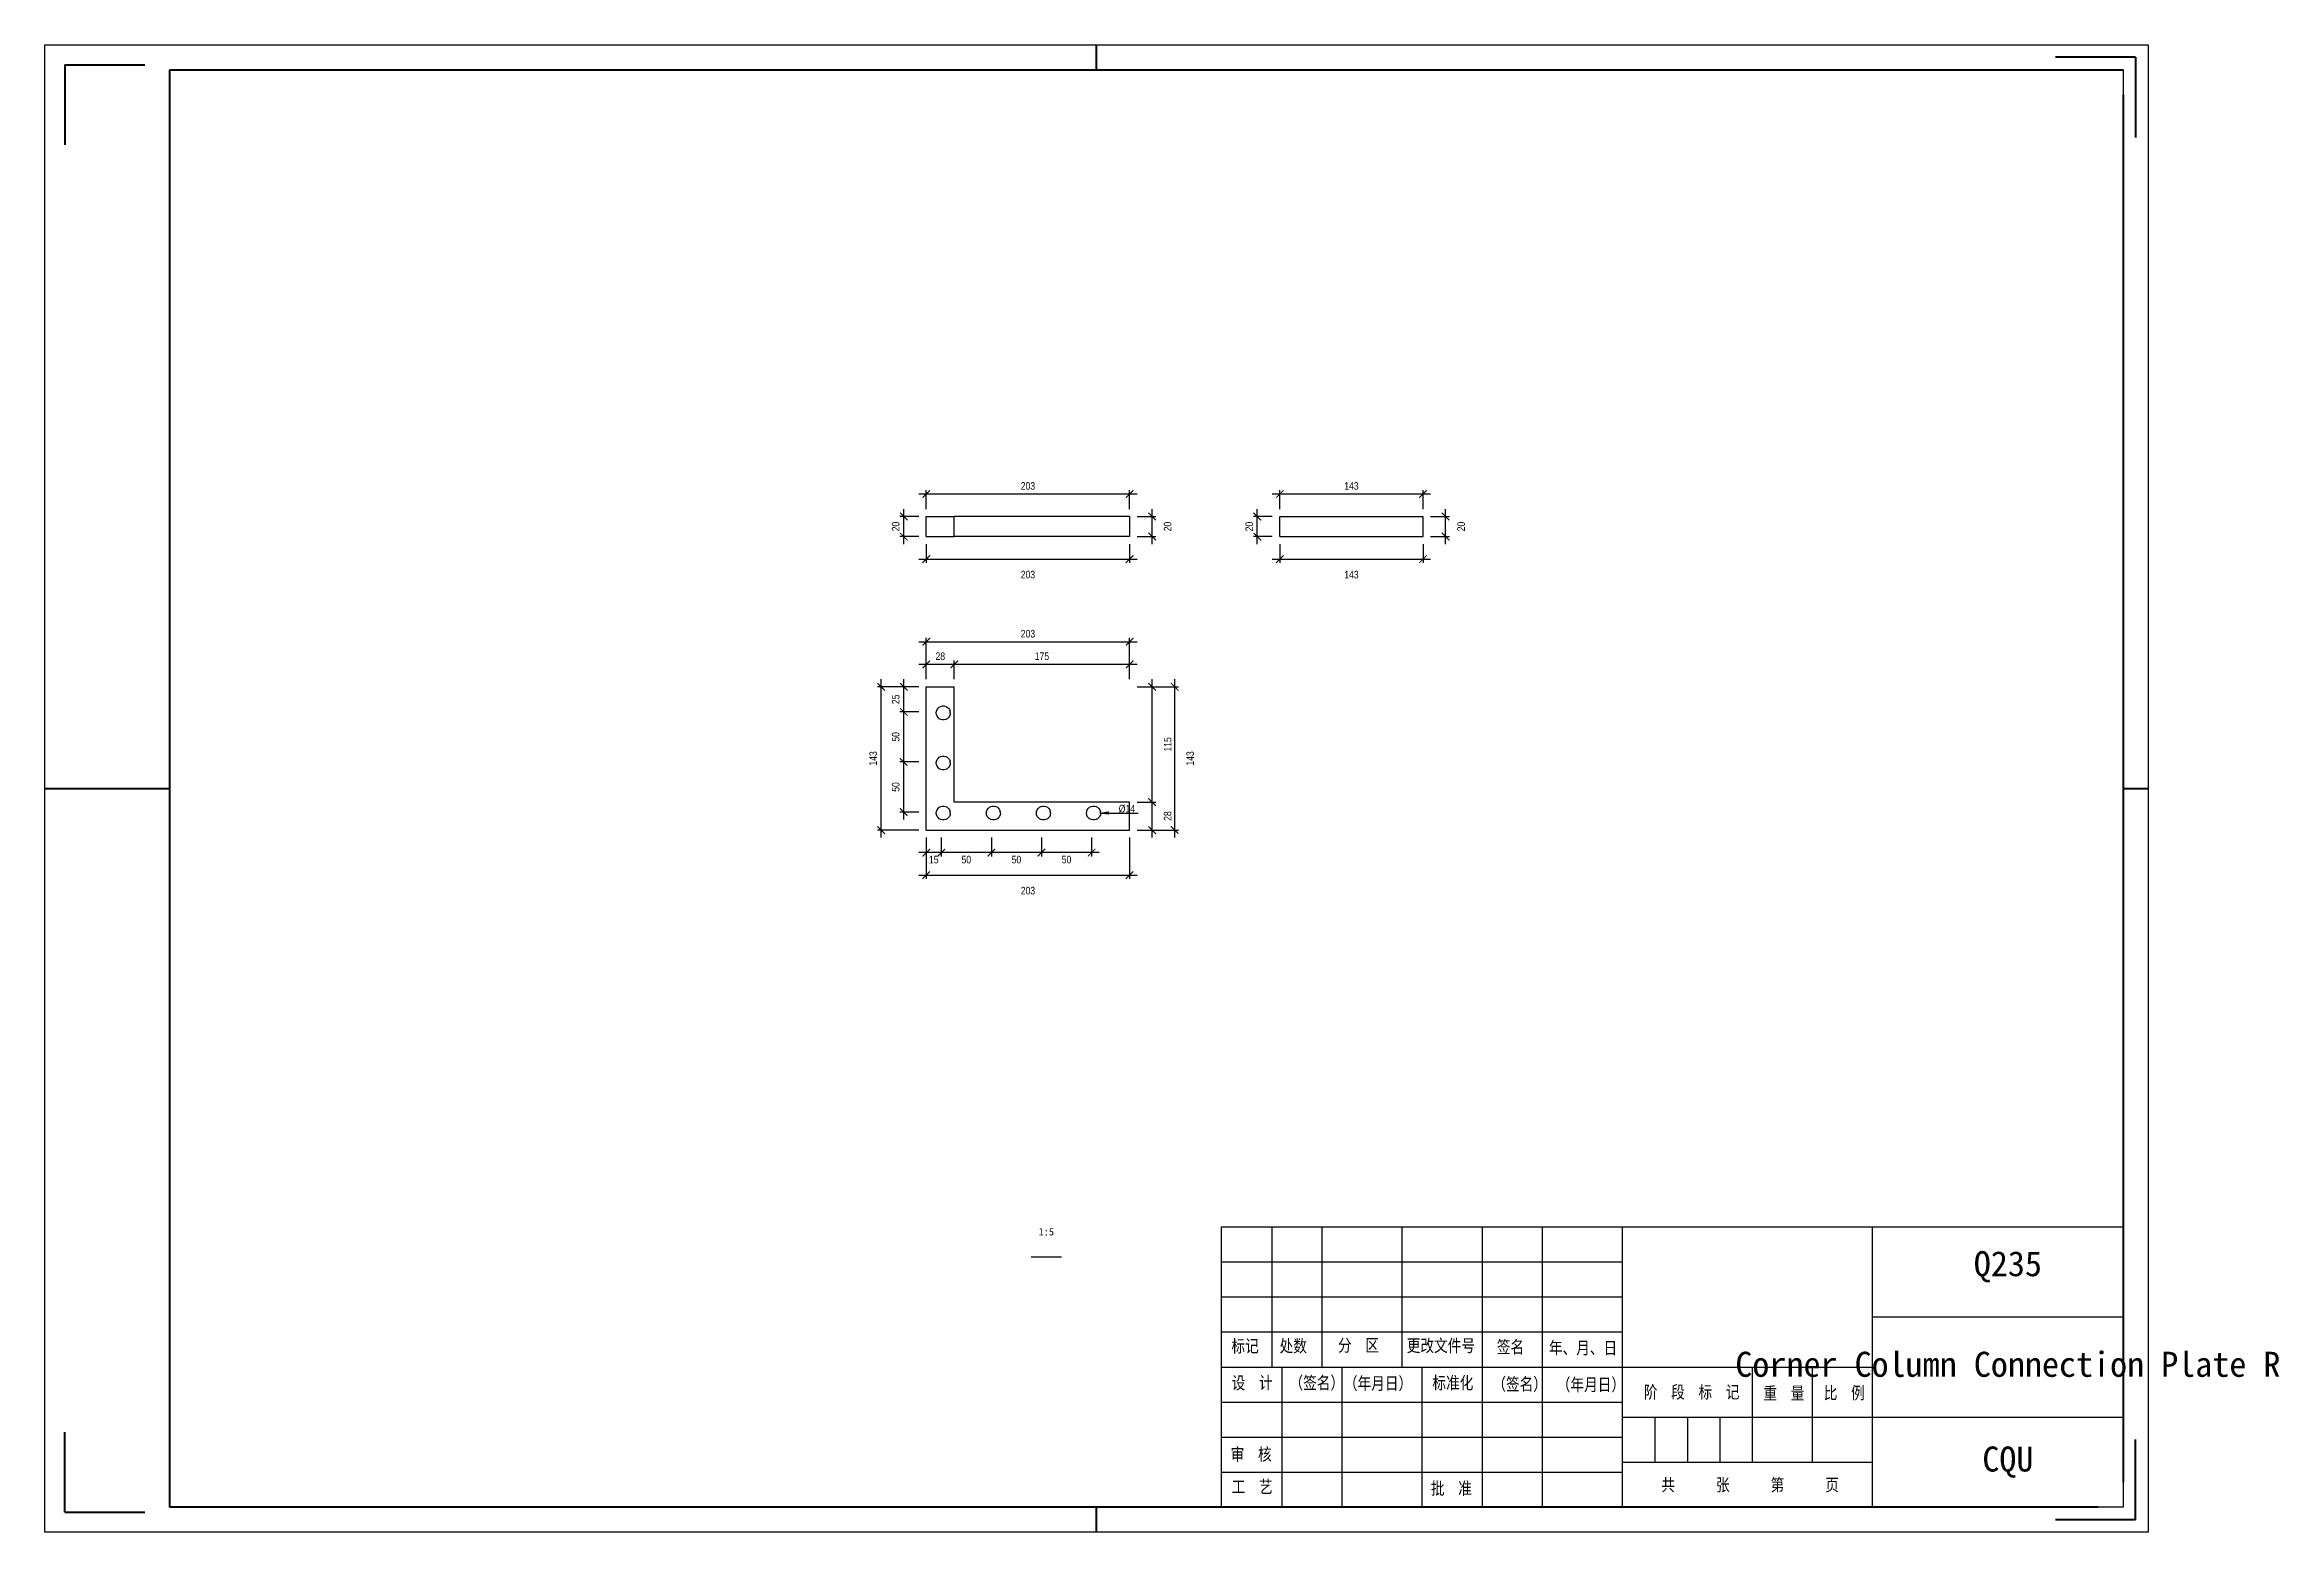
# Model space of a CAD drawing. Header units: millimetres. Extents: x 0 to 1925, y 0 to 4345.
# Drawn here: x 0 to 446.2, y 367 to 664 of the extents above; entities that cross this region are included whole.
import ezdxf

# ---------------------------------------------------------------- set-up
doc = ezdxf.new("R2010")
doc.units = ezdxf.units.MM
doc.layers.add('总内框线', color=7, linetype='Continuous', lineweight=50)
doc.layers.add('总外框线', color=7, linetype='Continuous', lineweight=30)
doc.styles.add('OpenSansCondensed-Light', font='OpenSansCondensed-Light.ttf')
doc.styles.add('陈杰（2）', font='gbenor.shx', dxfattribs={"width": 0.8, "bigfont": 'gbcbig.shx'})
doc.dimstyles.new('EZ_RADIUS', dxfattribs={"dimtxt": 0.25, "dimasz": 0.25, "dimexe": 0.375, "dimexo": 0.125, "dimgap": 0.1, "dimtad": 1, "dimlfac": 100, "dimzin": 12, "dimdsep": 46, "dimtxsty": 'OpenSansCondensed-Light', "dimblk": 'CLOSEDBLANK', "dimcen": 0, "dimazin": 3, "dimtfac": 0.5, "dimtofl": 0, "dimtmove": 1, "dimatfit": 3, "dimarcsym": 0})
doc.dimstyles.new('EZDXF', dxfattribs={"dimtxt": 0.25, "dimasz": 0.175, "dimexe": 0.375, "dimexo": 0.125, "dimgap": 0.1, "dimtad": 1, "dimlfac": 100, "dimzin": 12, "dimdsep": 46, "dimtxsty": 'OpenSansCondensed-Light', "dimblk": 'ARCHTICK', "dimcen": 2.5, "dimazin": 3, "dimtfac": 0.5, "dimtmove": 2, "dimatfit": 3, "dimarcsym": 0})

# ---------------------------------------------------------------- blocks, each defined once
blk = doc.blocks.new('_ARCHTICK')
at = {"color": 0, "linetype": 'ByBlock', "const_width": 0.15}
blk.add_lwpolyline([(-0.5, -0.5), (0.5, 0.5)], dxfattribs=at)
blk = doc.blocks.new('_CLOSED')
at = {"color": 0, "linetype": 'ByBlock'}
blk.add_line((0, 0), (-1, 0), dxfattribs=at)
blk.add_lwpolyline([(-1, 0.16), (0, 0), (-1, -0.16)], close=True, dxfattribs=at)
blk = doc.blocks.new('*D72')
at = {"transparency": 16777216}
for p, q in [((212.33, 510.6), (213.83, 510.6)), ((213.83, 510.6), (218.33, 510.6))]:
    blk.add_line(p, q, dxfattribs=at)
at = {"layer": 'Defpoints', "transparency": 16777216}
for p in [(209.43, 510.6), (210.83, 510.6)]:
    blk.add_point(p, dxfattribs=at)
at = {"transparency": 16777216, "xscale": 1.5, "yscale": 1.5, "rotation": 180.0000000000002}
blk.add_blockref('_CLOSED', (210.83, 510.6), dxfattribs=at)
at = {"transparency": 16777216, "insert": (216.08, 511.45), "char_height": 1.5, "attachment_point": 5, "style": 'OpenSansCondensed-Light'}
blk.add_mtext('%%c14', dxfattribs=at)

msp = doc.modelspace()

# ---------------------------------------------------------------- linework, layer by layer
for p, q in [((415, 659), (415, 474)), ((176.02901, 565.8), (176.02901, 569.8)), ((176.02901, 569.8), (181.62901, 569.8)), ((181.62901, 565.8), (181.62901, 569.8)), ((216.62901, 569.8), (181.62901, 569.8)), ((216.62901, 569.8), (216.62901, 565.8)), ((246.62901, 565.8), (246.62901, 569.8)), ((246.62901, 569.8), (275.22901, 569.8)), ((275.22901, 565.8), (275.22901, 569.8)), ((176.02901, 565.8), (181.62901, 565.8)), ((216.62901, 565.8), (181.62901, 565.8)), ((246.62901, 565.8), (275.22901, 565.8)), ((176.02901, 535.8), (181.62901, 535.8)), ((176.02901, 507.2), (176.02901, 535.8)), ((181.62901, 512.8), (181.62901, 535.8)), ((178.06901, 530.94), (178.18901, 531.26)), ((178.18901, 531.26), (178.38901, 531.52)), ((178.38901, 531.52), (178.62901, 531.76)), ((178.62901, 531.76), (178.92901, 531.9)), ((178.92901, 531.9), (179.26901, 531.98)), ((179.26901, 531.98), (179.58901, 531.98)), ((179.58901, 531.98), (179.92901, 531.9)), ((179.92901, 531.9), (180.22901, 531.76)), ((180.22901, 531.76), (180.46901, 531.52)), ((180.46901, 531.52), (180.66901, 531.26)), ((180.66901, 531.26), (180.78901, 530.94)), ((178.02901, 530.6), (178.06901, 530.94)), ((178.06901, 530.26), (178.02901, 530.6)), ((178.18901, 529.94), (178.06901, 530.26)), ((178.38901, 529.68), (178.18901, 529.94)), ((178.62901, 529.44), (178.38901, 529.68)), ((178.92901, 529.3), (178.62901, 529.44)), ((179.26901, 529.22), (178.92901, 529.3)), ((179.58901, 529.22), (179.26901, 529.22)), ((179.92901, 529.3), (179.58901, 529.22)), ((180.22901, 529.44), (179.92901, 529.3)), ((180.46901, 529.68), (180.22901, 529.44)), ((180.66901, 529.94), (180.46901, 529.68)), ((180.78901, 530.26), (180.66901, 529.94)), ((180.82901, 530.6), (180.78901, 530.94)), ((180.82901, 530.6), (180.78901, 530.26)), ((178.02901, 520.6), (178.06901, 520.94)), ((178.06901, 520.26), (178.02901, 520.6)), ((178.06901, 520.94), (178.18901, 521.26)), ((178.18901, 519.94), (178.06901, 520.26)), ((178.18901, 521.26), (178.38901, 521.52)), ((178.38901, 519.68), (178.18901, 519.94)), ((178.38901, 521.52), (178.62901, 521.76)), ((178.62901, 519.44), (178.38901, 519.68)), ((178.62901, 521.76), (178.92901, 521.9)), ((178.92901, 519.3), (178.62901, 519.44)), ((178.92901, 521.9), (179.26901, 521.98)), ((179.26901, 519.22), (178.92901, 519.3)), ((179.26901, 521.98), (179.58901, 521.98)), ((179.58901, 519.22), (179.26901, 519.22)), ((179.58901, 521.98), (179.92901, 521.9)), ((179.92901, 519.3), (179.58901, 519.22)), ((179.92901, 521.9), (180.22901, 521.76)), ((180.22901, 519.44), (179.92901, 519.3)), ((180.22901, 521.76), (180.46901, 521.52)), ((180.46901, 519.68), (180.22901, 519.44)), ((180.46901, 521.52), (180.66901, 521.26)), ((180.66901, 519.94), (180.46901, 519.68)), ((180.66901, 521.26), (180.78901, 520.94)), ((180.78901, 520.26), (180.66901, 519.94)), ((180.82901, 520.6), (180.78901, 520.94)), ((180.82901, 520.6), (180.78901, 520.26)), ((178.02901, 510.6), (178.06901, 510.94)), ((178.06901, 510.26), (178.02901, 510.6)), ((178.06901, 510.94), (178.18901, 511.26)), ((178.18901, 509.94), (178.06901, 510.26)), ((178.18901, 511.26), (178.38901, 511.52)), ((178.38901, 509.68), (178.18901, 509.94)), ((178.38901, 511.52), (178.62901, 511.76)), ((178.62901, 509.44), (178.38901, 509.68)), ((178.62901, 511.76), (178.92901, 511.9)), ((178.92901, 509.3), (178.62901, 509.44)), ((178.92901, 511.9), (179.26901, 511.98)), ((179.26901, 509.22), (178.92901, 509.3)), ((179.26901, 511.98), (179.58901, 511.98)), ((179.58901, 509.22), (179.26901, 509.22)), ((179.58901, 511.98), (179.92901, 511.9)), ((179.92901, 509.3), (179.58901, 509.22)), ((179.92901, 511.9), (180.22901, 511.76)), ((180.22901, 509.44), (179.92901, 509.3)), ((180.22901, 511.76), (180.46901, 511.52)), ((180.46901, 509.68), (180.22901, 509.44)), ((180.46901, 511.52), (180.66901, 511.26)), ((180.66901, 509.94), (180.46901, 509.68)), ((180.66901, 511.26), (180.78901, 510.94)), ((180.78901, 510.26), (180.66901, 509.94)), ((180.82901, 510.6), (180.78901, 510.94)), ((180.82901, 510.6), (180.78901, 510.26)), ((216.62901, 512.8), (181.62901, 512.8)), ((188.02901, 510.6), (188.06901, 510.94)), ((188.06901, 510.26), (188.02901, 510.6)), ((188.06901, 510.94), (188.18901, 511.26)), ((188.18901, 509.94), (188.06901, 510.26)), ((188.18901, 511.26), (188.38901, 511.52)), ((188.38901, 509.68), (188.18901, 509.94)), ((188.38901, 511.52), (188.62901, 511.76)), ((188.62901, 509.44), (188.38901, 509.68)), ((188.62901, 511.76), (188.92901, 511.9)), ((188.92901, 509.3), (188.62901, 509.44)), ((188.92901, 511.9), (189.26901, 511.98)), ((189.26901, 509.22), (188.92901, 509.3)), ((189.26901, 511.98), (189.58901, 511.98)), ((189.58901, 509.22), (189.26901, 509.22)), ((189.58901, 511.98), (189.92901, 511.9)), ((189.92901, 509.3), (189.58901, 509.22)), ((189.92901, 511.9), (190.22901, 511.76)), ((190.22901, 509.44), (189.92901, 509.3)), ((190.22901, 511.76), (190.46901, 511.52)), ((190.46901, 509.68), (190.22901, 509.44)), ((190.46901, 511.52), (190.66901, 511.26)), ((190.66901, 509.94), (190.46901, 509.68)), ((190.66901, 511.26), (190.78901, 510.94)), ((190.78901, 510.26), (190.66901, 509.94)), ((190.82901, 510.6), (190.78901, 510.94)), ((190.82901, 510.6), (190.78901, 510.26)), ((198.02901, 510.6), (198.06901, 510.94)), ((198.06901, 510.26), (198.02901, 510.6)), ((198.06901, 510.94), (198.18901, 511.26)), ((198.18901, 509.94), (198.06901, 510.26)), ((198.18901, 511.26), (198.38901, 511.52)), ((198.38901, 509.68), (198.18901, 509.94)), ((198.38901, 511.52), (198.62901, 511.76)), ((198.62901, 509.44), (198.38901, 509.68)), ((198.62901, 511.76), (198.92901, 511.9)), ((198.92901, 509.3), (198.62901, 509.44)), ((198.92901, 511.9), (199.26901, 511.98)), ((199.26901, 509.22), (198.92901, 509.3)), ((199.26901, 511.98), (199.58901, 511.98)), ((199.58901, 509.22), (199.26901, 509.22)), ((199.58901, 511.98), (199.92901, 511.9)), ((199.92901, 509.3), (199.58901, 509.22)), ((199.92901, 511.9), (200.22901, 511.76)), ((200.22901, 509.44), (199.92901, 509.3)), ((200.22901, 511.76), (200.46901, 511.52)), ((200.46901, 509.68), (200.22901, 509.44)), ((200.46901, 511.52), (200.66901, 511.26)), ((200.66901, 509.94), (200.46901, 509.68)), ((200.66901, 511.26), (200.78901, 510.94)), ((200.78901, 510.26), (200.66901, 509.94)), ((200.82901, 510.6), (200.78901, 510.94)), ((200.82901, 510.6), (200.78901, 510.26)), ((208.02901, 510.6), (208.06901, 510.94)), ((208.06901, 510.26), (208.02901, 510.6)), ((208.06901, 510.94), (208.18901, 511.26)), ((208.18901, 509.94), (208.06901, 510.26)), ((208.18901, 511.26), (208.38901, 511.52)), ((208.38901, 509.68), (208.18901, 509.94)), ((208.38901, 511.52), (208.62901, 511.76)), ((208.62901, 509.44), (208.38901, 509.68)), ((208.62901, 511.76), (208.92901, 511.9)), ((208.92901, 509.3), (208.62901, 509.44)), ((208.92901, 511.9), (209.26901, 511.98)), ((209.26901, 509.22), (208.92901, 509.3)), ((209.26901, 511.98), (209.58901, 511.98)), ((209.58901, 509.22), (209.26901, 509.22)), ((209.58901, 511.98), (209.92901, 511.9)), ((209.92901, 509.3), (209.58901, 509.22)), ((209.92901, 511.9), (210.22901, 511.76)), ((210.22901, 509.44), (209.92901, 509.3)), ((210.22901, 511.76), (210.46901, 511.52)), ((210.46901, 509.68), (210.22901, 509.44)), ((210.46901, 511.52), (210.66901, 511.26)), ((210.66901, 509.94), (210.46901, 509.68)), ((210.66901, 511.26), (210.78901, 510.94)), ((210.78901, 510.26), (210.66901, 509.94)), ((210.82901, 510.6), (210.78901, 510.94)), ((210.82901, 510.6), (210.78901, 510.26)), ((216.62901, 507.2), (216.62901, 512.8)), ((176.02901, 507.2), (216.62901, 507.2)), ((235, 428), (415, 428)), ((235, 372), (235, 428)), ((245, 428), (245, 400)), ((255, 428), (255, 400)), ((271, 428), (271, 400)), ((287, 428), (287, 400)), ((299, 428), (299, 372)), ((315, 428), (315, 372)), ((365, 372), (365, 428)), ((415, 428), (415, 372)), ((197, 422), (203, 422)), ((235, 421), (315, 421)), ((235, 414), (315, 414)), ((235, 407), (315, 407)), ((365, 410), (415, 410)), ((235, 400), (365, 400)), ((247, 400), (247, 372)), ((259, 400), (259, 372)), ((275, 400), (275, 372)), ((287, 400), (287, 372)), ((341, 381), (341, 400)), ((353, 381), (353, 400)), ((235, 393), (315, 393)), ((315, 390), (365, 390)), ((321.5, 390), (321.5, 381)), ((328, 390), (328, 381)), ((334.5, 390), (334.5, 381)), ((365, 390), (415, 390)), ((235, 386), (315, 386)), ((315, 381), (365, 381)), ((235, 379), (315, 379)), ((415, 372), (235, 372))]:
    msp.add_line(p, q)
at = {"layer": '总内框线'}
for p, q in [((210, 659), (210, 664)), ((417.5, 661.5), (401.5, 661.5)), ((417.5, 661.5), (417.5, 645.5)), ((4, 660), (4, 644)), ((4, 660), (20, 660)), ((25, 372), (25, 659)), ((25, 659), (415, 659)), ((415, 654), (415, 377)), ((0, 515.5), (25, 515.5)), ((415, 515.5), (420, 515.5)), ((4, 371), (4, 387)), ((417.5, 369.5), (417.5, 385.5)), ((4, 371), (20, 371)), ((410, 372), (25, 372)), ((210, 367), (210, 372)), ((417.5, 369.5), (401.5, 369.5))]:
    msp.add_line(p, q, dxfattribs=at)
at = {"layer": '总外框线'}
for p, q in [((0, 367), (0, 664)), ((0, 664), (420, 664)), ((420, 664), (420, 367)), ((420, 367), (0, 367))]:
    msp.add_line(p, q, dxfattribs=at)

# ---------------------------------------------------------------- texts
at = {"attachment_point": 5}
for s, insert, char_height in [('1:5', (200, 427), 1.5), ('Q235', (392, 420), 5), ('Corner Column Connection Plate R', (392, 400.5), 5), ('CQU', (392, 381), 5)]:
    msp.add_mtext(s, dxfattribs=dict(at, insert=insert, char_height=char_height))
at = {"char_height": 2.5, "width": 93.0192856, "attachment_point": 1, "style": '陈杰（2）'}
for s, insert in [('{\\fSimSun|b0|i0|c134|p2;标记}', (236.95482, 405.44053)), ('{\\fSimSun|b0|i0|c134|p2;处数}', (246.57596, 405.45543)), ('{\\fSimSun|b0|i0|c134|p2;分\u3000区}', (258.23692, 405.57959)), ('{\\fSimSun|b0|i0|c134|p2;更改文件号}', (271.97169, 405.52496)), ('{\\fSimSun|b0|i0|c134|p2;签名}', (289.95608, 405.2667)), ('{\\fSimSun|b0|i0|c134|p2;年、月、日}', (300.35064, 405.07301)), ('{\\fSimSun|b0|i0|c134|p2;设\u3000计}', (237.01432, 398.10007)), ('{\\fSimSun|b0|i0|c134|p2;（签名）}', (248.55629, 398.10007)), ('{\\fSimSun|b0|i0|c134|p2;\u3000（年月日）}', (256.68156, 397.98584)), ('{\\fSimSun|b0|i0|c134|p2;标准化}', (277.08823, 398.08517)), ('{\\fSimSun|b0|i0|c134|p2;（签名）}', (289.05516, 397.83685)), ('{\\fSimSun|b0|i0|c134|p2;（年月日）}', (301.923, 397.73752)), ('{\\fSimSun|b0|i0|c134|p2;阶\u3000段\u3000标\u3000记}', (319.30395, 396.25254)), ('{\\fSimSun|b0|i0|c134|p2;重\u3000量}', (343.18681, 396.02408)), ('{\\fSimSun|b0|i0|c134|p2;比\u3000例}', (355.23873, 396.09361)), ('{\\fSimSun|b0|i0|c134|p2;审\u3000核}', (236.81034, 383.83138)), ('{\\fSimSun|b0|i0|c134|p2;工\u3000艺}', (237.01432, 377.34515)), ('{\\fSimSun|b0|i0|c134|p2;批\u3000准}', (276.78226, 377.0273)), ('{\\fSimSun|b0|i0|c134|p2;共\u3000\u3000\u3000张\u3000\u3000\u3000第\u3000\u3000\u3000页}', (322.79713, 377.72757))]:
    msp.add_mtext(s, dxfattribs=dict(at, insert=insert))

# ---------------------------------------------------------------- dimensions: what is measured, and where the dimension line sits
for base, p1, p2, location, override in [((176.02901, 574.3), (176.02901, 569.8), (216.62901, 569.8), (196.32901, 575.9), {"dimtxt": 1.5, "dimasz": 1.5, "dimexe": 0.75, "dimexo": 1.5, "dimtad": 1, "dimlfac": 5, "dimblk": 'ARCHTICK', "dimsah": 0, "dimtsz": 0, "dimdle": 1.5, "dimtmove": 2}), ((246.62901, 574.3), (246.62901, 569.8), (275.22901, 569.8), (260.92901, 575.9), {"dimtxt": 1.5, "dimasz": 1.5, "dimexe": 0.75, "dimexo": 1.5, "dimtad": 1, "dimlfac": 5, "dimblk": 'ARCHTICK', "dimsah": 0, "dimtsz": 0, "dimdle": 1.5, "dimtmove": 2}), ((176.02901, 561.3), (176.02901, 565.8), (216.62901, 565.8), (196.32901, 558.2), {"dimtxt": 1.5, "dimasz": 1.5, "dimexe": 0.75, "dimexo": 1.5, "dimtad": 4, "dimlfac": 5, "dimblk": 'ARCHTICK', "dimsah": 0, "dimtsz": 0, "dimdle": 1.5, "dimtmove": 2}), ((246.62901, 561.3), (246.62901, 565.8), (275.22901, 565.8), (260.92901, 558.2), {"dimtxt": 1.5, "dimasz": 1.5, "dimexe": 0.75, "dimexo": 1.5, "dimtad": 4, "dimlfac": 5, "dimblk": 'ARCHTICK', "dimsah": 0, "dimtsz": 0, "dimdle": 1.5, "dimtmove": 2}), ((176.02901, 544.8), (176.02901, 535.8), (216.62901, 535.8), (196.32901, 546.4), {"dimtxt": 1.5, "dimasz": 1.5, "dimexe": 0.75, "dimexo": 1.5, "dimtad": 1, "dimlfac": 5, "dimblk": 'ARCHTICK', "dimsah": 0, "dimtsz": 0, "dimdle": 1.5, "dimtmove": 2}), ((176.02901, 540.3), (176.02901, 535.8), (181.62901, 535.8), (178.82901, 541.9), {"dimtxt": 1.5, "dimasz": 1.5, "dimexe": 0.75, "dimexo": 1.5, "dimtad": 1, "dimlfac": 5, "dimblk": 'ARCHTICK', "dimsah": 0, "dimtsz": 0, "dimdle": 1.5, "dimtmove": 2}), ((181.62901, 540.3), (181.62901, 535.8), (216.62901, 535.8), (199.12901, 541.9), {"dimtxt": 1.5, "dimasz": 1.5, "dimexe": 0.75, "dimexo": 1.5, "dimtad": 1, "dimlfac": 5, "dimblk": 'ARCHTICK', "dimsah": 0, "dimtsz": 0, "dimdle": 1.5, "dimtmove": 2}), ((179.02901, 502.7), (179.02901, 507.2), (176.02901, 507.2), (177.52901, 501.3), {"dimtxt": 1.5, "dimasz": 1.5, "dimexe": 0.75, "dimexo": 1.5, "dimtad": 4, "dimlfac": 5, "dimblk": 'ARCHTICK', "dimsah": 0, "dimtsz": 0, "dimdle": 1.5, "dimtmove": 2}), ((176.02901, 498.2), (176.02901, 507.2), (216.62901, 507.2), (196.32901, 495.1), {"dimtxt": 1.5, "dimasz": 1.5, "dimexe": 0.75, "dimexo": 1.5, "dimtad": 4, "dimlfac": 5, "dimblk": 'ARCHTICK', "dimsah": 0, "dimtsz": 0, "dimdle": 1.5, "dimtmove": 2}), ((189.02901, 502.7), (189.02901, 507.2), (179.02901, 507.2), (184.02901, 501.3), {"dimtxt": 1.5, "dimasz": 1.5, "dimexe": 0.75, "dimexo": 1.5, "dimtad": 4, "dimlfac": 5, "dimblk": 'ARCHTICK', "dimsah": 0, "dimtsz": 0, "dimdle": 1.5, "dimtmove": 2}), ((199.02901, 502.7), (199.02901, 507.2), (189.02901, 507.2), (194.02901, 501.3), {"dimtxt": 1.5, "dimasz": 1.5, "dimexe": 0.75, "dimexo": 1.5, "dimtad": 4, "dimlfac": 5, "dimblk": 'ARCHTICK', "dimsah": 0, "dimtsz": 0, "dimdle": 1.5, "dimtmove": 2}), ((209.02901, 502.7), (209.02901, 507.2), (199.02901, 507.2), (204.02901, 501.3), {"dimtxt": 1.5, "dimasz": 1.5, "dimexe": 0.75, "dimexo": 1.5, "dimtad": 4, "dimlfac": 5, "dimblk": 'ARCHTICK', "dimsah": 0, "dimtsz": 0, "dimdle": 1.5, "dimtmove": 2})]:
    msp.add_linear_dim(base=base, p1=p1, p2=p2, location=location, dimstyle='EZDXF', override=override).render()
for base, p1, p2, location, override in [((171.52901, 565.8), (176.02901, 565.8), (176.02901, 569.8), (169.92901, 567.8), {"dimtxt": 1.5, "dimasz": 1.5, "dimexe": 0.75, "dimexo": 1.5, "dimtad": 1, "dimlfac": 5, "dimblk": 'ARCHTICK', "dimsah": 0, "dimtsz": 0, "dimdle": 1.5, "dimtmove": 2}), ((221.12901, 565.8), (216.62901, 565.8), (216.62901, 569.8), (224.22901, 567.8), {"dimtxt": 1.5, "dimasz": 1.5, "dimexe": 0.75, "dimexo": 1.5, "dimtad": 4, "dimlfac": 5, "dimblk": 'ARCHTICK', "dimsah": 0, "dimtsz": 0, "dimdle": 1.5, "dimtmove": 2}), ((242.12901, 565.8), (246.62901, 565.8), (246.62901, 569.8), (240.52901, 567.8), {"dimtxt": 1.5, "dimasz": 1.5, "dimexe": 0.75, "dimexo": 1.5, "dimtad": 1, "dimlfac": 5, "dimblk": 'ARCHTICK', "dimsah": 0, "dimtsz": 0, "dimdle": 1.5, "dimtmove": 2}), ((279.72901, 565.8), (275.22901, 565.8), (275.22901, 569.8), (282.82901, 567.8), {"dimtxt": 1.5, "dimasz": 1.5, "dimexe": 0.75, "dimexo": 1.5, "dimtad": 4, "dimlfac": 5, "dimblk": 'ARCHTICK', "dimsah": 0, "dimtsz": 0, "dimdle": 1.5, "dimtmove": 2}), ((167.02901, 507.2), (176.02901, 507.2), (176.02901, 535.8), (165.42901, 521.5), {"dimtxt": 1.5, "dimasz": 1.5, "dimexe": 0.75, "dimexo": 1.5, "dimtad": 1, "dimlfac": 5, "dimblk": 'ARCHTICK', "dimsah": 0, "dimtsz": 0, "dimdle": 1.5, "dimtmove": 2}), ((171.52901, 530.8), (176.02901, 530.8), (176.02901, 535.8), (169.92901, 533.3), {"dimtxt": 1.5, "dimasz": 1.5, "dimexe": 0.75, "dimexo": 1.5, "dimtad": 1, "dimlfac": 5, "dimblk": 'ARCHTICK', "dimsah": 0, "dimtsz": 0, "dimdle": 1.5, "dimtmove": 2}), ((221.12901, 512.8), (216.62901, 512.8), (216.62901, 535.8), (224.22901, 524.3), {"dimtxt": 1.5, "dimasz": 1.5, "dimexe": 0.75, "dimexo": 1.5, "dimtad": 4, "dimlfac": 5, "dimblk": 'ARCHTICK', "dimsah": 0, "dimtsz": 0, "dimdle": 1.5, "dimtmove": 2}), ((225.62901, 507.2), (216.62901, 507.2), (216.62901, 535.8), (228.72901, 521.5), {"dimtxt": 1.5, "dimasz": 1.5, "dimexe": 0.75, "dimexo": 1.5, "dimtad": 4, "dimlfac": 5, "dimblk": 'ARCHTICK', "dimsah": 0, "dimtsz": 0, "dimdle": 1.5, "dimtmove": 2}), ((171.52901, 520.8), (176.02901, 520.8), (176.02901, 530.8), (169.92901, 525.8), {"dimtxt": 1.5, "dimasz": 1.5, "dimexe": 0.75, "dimexo": 1.5, "dimtad": 1, "dimlfac": 5, "dimblk": 'ARCHTICK', "dimsah": 0, "dimtsz": 0, "dimdle": 1.5, "dimtmove": 2}), ((171.52901, 510.8), (176.02901, 510.8), (176.02901, 520.8), (169.92901, 515.8), {"dimtxt": 1.5, "dimasz": 1.5, "dimexe": 0.75, "dimexo": 1.5, "dimtad": 1, "dimlfac": 5, "dimblk": 'ARCHTICK', "dimsah": 0, "dimtsz": 0, "dimdle": 1.5, "dimtmove": 2}), ((221.12901, 507.2), (216.62901, 507.2), (216.62901, 512.8), (224.22901, 510), {"dimtxt": 1.5, "dimasz": 1.5, "dimexe": 0.75, "dimexo": 1.5, "dimtad": 4, "dimlfac": 5, "dimblk": 'ARCHTICK', "dimsah": 0, "dimtsz": 0, "dimdle": 1.5, "dimtmove": 2})]:
    msp.add_linear_dim(base=base, p1=p1, p2=p2, angle=90, location=location, dimstyle='EZDXF', override=override).render()
dim = msp.add_diameter_dim_2p(p1=(208.03112, 510.6), p2=(210.8269, 510.6), text='14', dimstyle='EZ_RADIUS', override={"dimtxt": 1.5, "dimasz": 1.5, "dimexe": 0.75, "dimtad": 1, "dimtoh": 1, "dimlfac": 5, "dimblk": 'CLOSED', "dimsah": 0, "dimtsz": 0})
dim.commit()
dim.dimension.update_dxf_attribs({"geometry": '*D72', "text_midpoint": (213.8269, 510.6)})

doc.saveas('drawing.dxf')
